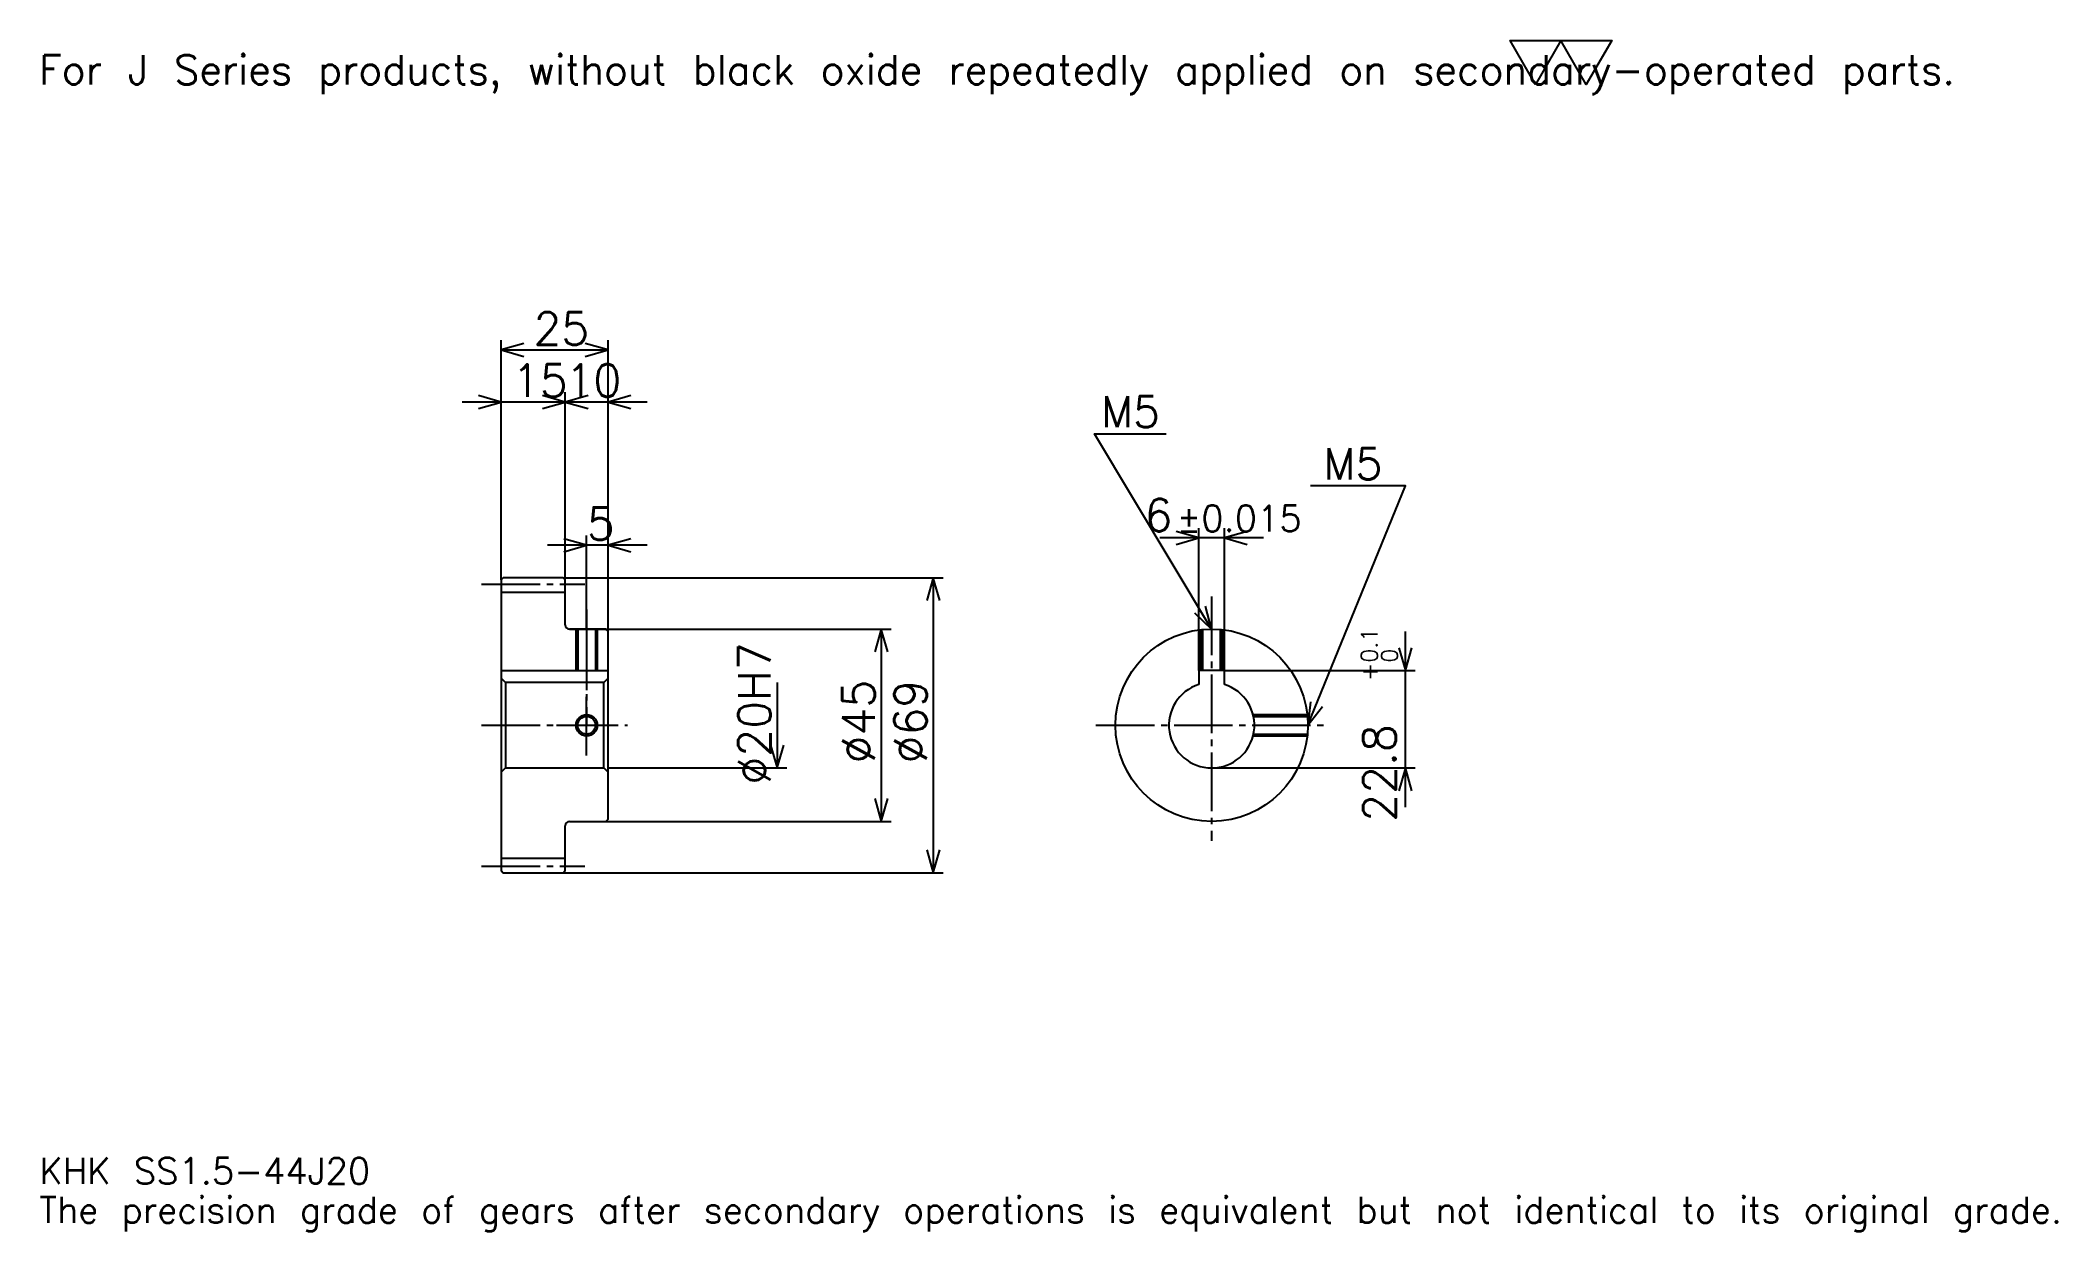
# Model space of a CAD drawing. Extents: x 15 to 487, y 6 to 284.
import ezdxf

# ---------------------------------------------------------------- set-up
doc = ezdxf.new("R2010")
doc.units = 0
doc.linetypes.add('DASHDOT', pattern=[18.260869, 13.695652, -1.521739, 1.521739, -1.521739])
doc.layers.get('0').update_dxf_attribs({"linetype": 'CONTINUOUS'})
doc.layers.add('DASHDOT', color=6, linetype='DASHDOT')
doc.styles.add('KANJI', font='TXT', dxfattribs={"bigfont": 'BIGFONT'})

msp = doc.modelspace()

# ---------------------------------------------------------------- linework, layer by layer
at = {"color": 5}
for p, q in [((123.260864, 158.521744), (123.260864, 214.065216)), ((148.260864, 158.521744), (148.260864, 214.065216)), ((123.260864, 211.782608), (148.260864, 211.782608)), ((147.391296, 199.608704), (114.130432, 199.608704)), ((157.391296, 199.608704), (129.130432, 199.608704)), ((138.260864, 158.521744), (138.260864, 201.891312)), ((286.456512, 136.821747), (286.456512, 170.108704)), ((292.456512, 136.821747), (292.456512, 170.108704)), ((157.391296, 166.130432), (134.130432, 166.130432)), ((143.260864, 158.521744), (143.260864, 168.413055)), ((301.586945, 167.826096), (277.32608, 167.826096)), ((123.260864, 158.021744), (123.260864, 158.521744)), ((137.760864, 158.521744), (148.260864, 158.521744)), ((138.260864, 158.021744), (138.260864, 158.521744)), ((143.260864, 146.521744), (143.260864, 158.521744)), ((143.260864, 146.521744), (143.260864, 158.521744)), ((148.260864, 158.521744), (226.630432, 158.521744)), ((148.260864, 146.021744), (148.260864, 158.521744)), ((224.347824, 158.521744), (224.347824, 89.521744)), ((139.260864, 146.521744), (148.260864, 146.521744)), ((148.260864, 146.521744), (214.456512, 146.521744)), ((212.173904, 146.521744), (212.173904, 101.521744)), ((334.782593, 104.891312), (334.782593, 145.952179)), ((187.82608, 134.021744), (187.82608, 114.021744)), ((292.456512, 136.821747), (337.065186, 136.821747)), ((148.260864, 114.021744), (190.108688, 114.021744)), ((289.456512, 114.021744), (337.065186, 114.021744)), ((139.260864, 101.521744), (148.260864, 101.521744)), ((148.260864, 101.521744), (214.456512, 101.521744)), ((137.760864, 89.521744), (148.260864, 89.521744)), ((148.260864, 89.521744), (226.630432, 89.521744))]:
    msp.add_line(p, q, dxfattribs=at)
at = {"color": 4}
for p, q in [((123.260864, 155.146744), (138.260864, 155.146744)), ((123.260864, 136.821747), (148.260864, 136.821747)), ((124.260864, 134.021744), (124.260864, 114.021744)), ((147.260864, 134.021744), (148.260864, 135.021744)), ((147.260864, 114.021744), (148.260864, 113.021744)), ((123.260864, 92.896744), (138.260864, 92.896744))]:
    msp.add_line(p, q, dxfattribs=at)
at = {"color": 7}
msp.add_lwpolyline([(365.217377, 273.913055), (359.282593, 284.200012), (383.021729, 284.200012), (377.086945, 273.913055), (371.152161, 284.200012), (365.217377, 273.913055)], dxfattribs=at)
at = {"color": 5}
for points in [[(128.586945, 213.304352), (123.260864, 211.782608), (128.586945, 210.260864)], [(142.934784, 210.260864), (148.260864, 211.782608), (142.934784, 213.304352)], [(117.934776, 198.086975), (123.260864, 199.608704), (117.934776, 201.130432)], [(132.934784, 198.086975), (138.260864, 199.608704), (132.934784, 201.130432)], [(143.586945, 201.130432), (138.260864, 199.608704), (143.586945, 198.086975)], [(153.586945, 201.130432), (148.260864, 199.608704), (153.586945, 198.086975)], [(289.456512, 146.521744), (262.065216, 192.17392), (278.804321, 192.17392)], [(311.956512, 124.021744), (334.782593, 180), (312.565247, 180)], [(137.934784, 164.608704), (143.260864, 166.130432), (137.934784, 167.652176)], [(153.586945, 167.652176), (148.260864, 166.130432), (153.586945, 164.608704)], [(281.130432, 166.304352), (286.456512, 167.826096), (281.130432, 169.347839)], [(297.782593, 169.347839), (292.456512, 167.826096), (297.782593, 166.304352)], [(225.869568, 153.195648), (224.347824, 158.521744), (222.82608, 153.195648)], [(285.411377, 150.305893), (289.456512, 146.521744), (288.021149, 151.87175)], [(213.695648, 141.195648), (212.173904, 146.521744), (210.652161, 141.195648)], [(333.260864, 142.147827), (334.782593, 136.821747), (336.304321, 142.147827)], [(312.558472, 129.528152), (311.956512, 124.021744), (315.376648, 128.378983)], [(186.304337, 119.347832), (187.82608, 114.021744), (189.347809, 119.347832)], [(336.304321, 108.695656), (334.782593, 114.021744), (333.260864, 108.695656)], [(210.652161, 106.847832), (212.173904, 101.521744), (213.695648, 106.847832)], [(222.82608, 94.847832), (224.347824, 89.521744), (225.869568, 94.847832)]]:
    msp.add_lwpolyline(points, dxfattribs=at)
at = {"color": 4}
for points in [[(138.260864, 147.521744), (138.260864, 158.021744), (137.760864, 158.521744), (123.760864, 158.521744), (123.260864, 158.021744), (123.260864, 113.021744)], [(139.260864, 101.521744), (147.760864, 101.521744), (148.260864, 102.021744), (148.260864, 146.021744), (147.760864, 146.521744), (139.260864, 146.521744)], [(140.760864, 146.521744), (140.760864, 136.821747)], [(141.195862, 146.521744), (141.195862, 136.821747)], [(145.325867, 146.521744), (145.325867, 136.821747)], [(145.760864, 146.521744), (145.760864, 136.821747)], [(286.956512, 136.821747), (286.956512, 146.382416)], [(287.39151, 136.821747), (287.39151, 146.426788)], [(291.521515, 136.821747), (291.521515, 146.426788)], [(291.956512, 136.821747), (291.956512, 146.382416)], [(123.260864, 113.021744), (124.260864, 114.021744), (147.260864, 114.021744), (147.260864, 134.021744), (124.260864, 134.021744), (123.260864, 135.021744)], [(292.456512, 133.561142), (292.456512, 136.821747), (286.456512, 136.821747), (286.456512, 133.561142)], [(299.138977, 126.521744), (311.8172, 126.521744)], [(299.240967, 126.086746), (311.861572, 126.086746)], [(299.138977, 121.521744), (311.8172, 121.521744)], [(299.240967, 121.956741), (311.861572, 121.956741)], [(123.260864, 113.021744), (123.260864, 90.021744), (123.760864, 89.521744), (137.760864, 89.521744), (138.260864, 90.021744), (138.260864, 100.521744)]]:
    msp.add_lwpolyline(points, dxfattribs=at)
for centre, radius in [((289.456512, 124.021744), 22.5), ((143.260864, 124.021744), 2.065)]:
    msp.add_circle(centre, radius, dxfattribs=at)
at = {"color": 7}
msp.add_circle((143.260864, 124.021744), 2.5, dxfattribs=at)
at = {"color": 4}
for centre, radius, start, end in [((139.260864, 147.521744), 1, 180, 270), ((289.456512, 124.021744), 10, 107.45760275, 72.54239725), ((139.260864, 100.521744), 1, 90, 180)]:
    msp.add_arc(centre, radius, start, end, dxfattribs=at)
at = {"layer": 'DASHDOT', "color": 7}
for p, q in [((118.695648, 157.021744), (142.82608, 157.021744)), ((289.456512, 154.130432), (289.456512, 96.956528)), ((143.260864, 146.521744), (143.260864, 124.021744)), ((118.695648, 124.021744), (152.82608, 124.021744)), ((262.391296, 124.021744), (316.521729, 124.021744)), ((118.695648, 91.021744), (142.82608, 91.021744))]:
    msp.add_line(p, q, dxfattribs=at)
for points in [[(143.260864, 151.08696), (143.260864, 132.256531)], [(143.260864, 116.956528), (143.260864, 131.08696)], [(136.195648, 124.021744), (150.32608, 124.021744)]]:
    msp.add_lwpolyline(points, dxfattribs=at)

# ---------------------------------------------------------------- texts
at = {"color": 7, "style": 'KANJI'}
for s, height, p in [('For J Series products, without black oxide repeatedly applied on secondary-operated parts.', 6.847826, (15.217391, 273.913055)), ('25', 7.608696, (130.815216, 213)), ('15', 7.608696, (125.815208, 200.826096)), ('10', 7.608696, (138.315216, 200.826096)), ('M5', 7.304348, (263.586945, 193.695648)), ('M5', 7.304348, (315.608704, 181.521744)), ('5', 7.608696, (143.28804, 167.347839)), ('6', 7.608696, (273.750671, 169.347839)), ('%%p0.015', 6.086957, (281.282349, 169.347839)), ('KHK SS1.5-44J20', 6.086957, (15.217391, 16.73913)), ('The precision grade of gears after secondary operations is equivalent but not identical to its original grade.', 6.086957, (15.217391, 7.608696))]:
    msp.add_text(s, height=height, dxfattribs=at).set_placement(p)
for s, height, p in [('%%c20H7', 7.608696, (186.304337, 110.135872)), ('0.1', 3.804348, (328.239136, 138.640945)), ('+', 3.804348, (328.239136, 134.380066)), ('0', 3.804348, (332.956512, 138.640945)), ('%%c45', 7.608696, (210.652161, 115.081528)), ('%%c69', 7.608696, (222.82608, 115.081528)), ('22.8', 7.608696, (332.5, 101.446625))]:
    msp.add_text(s, height=height, rotation=90, dxfattribs=at).set_placement(p)

doc.saveas('drawing.dxf')
